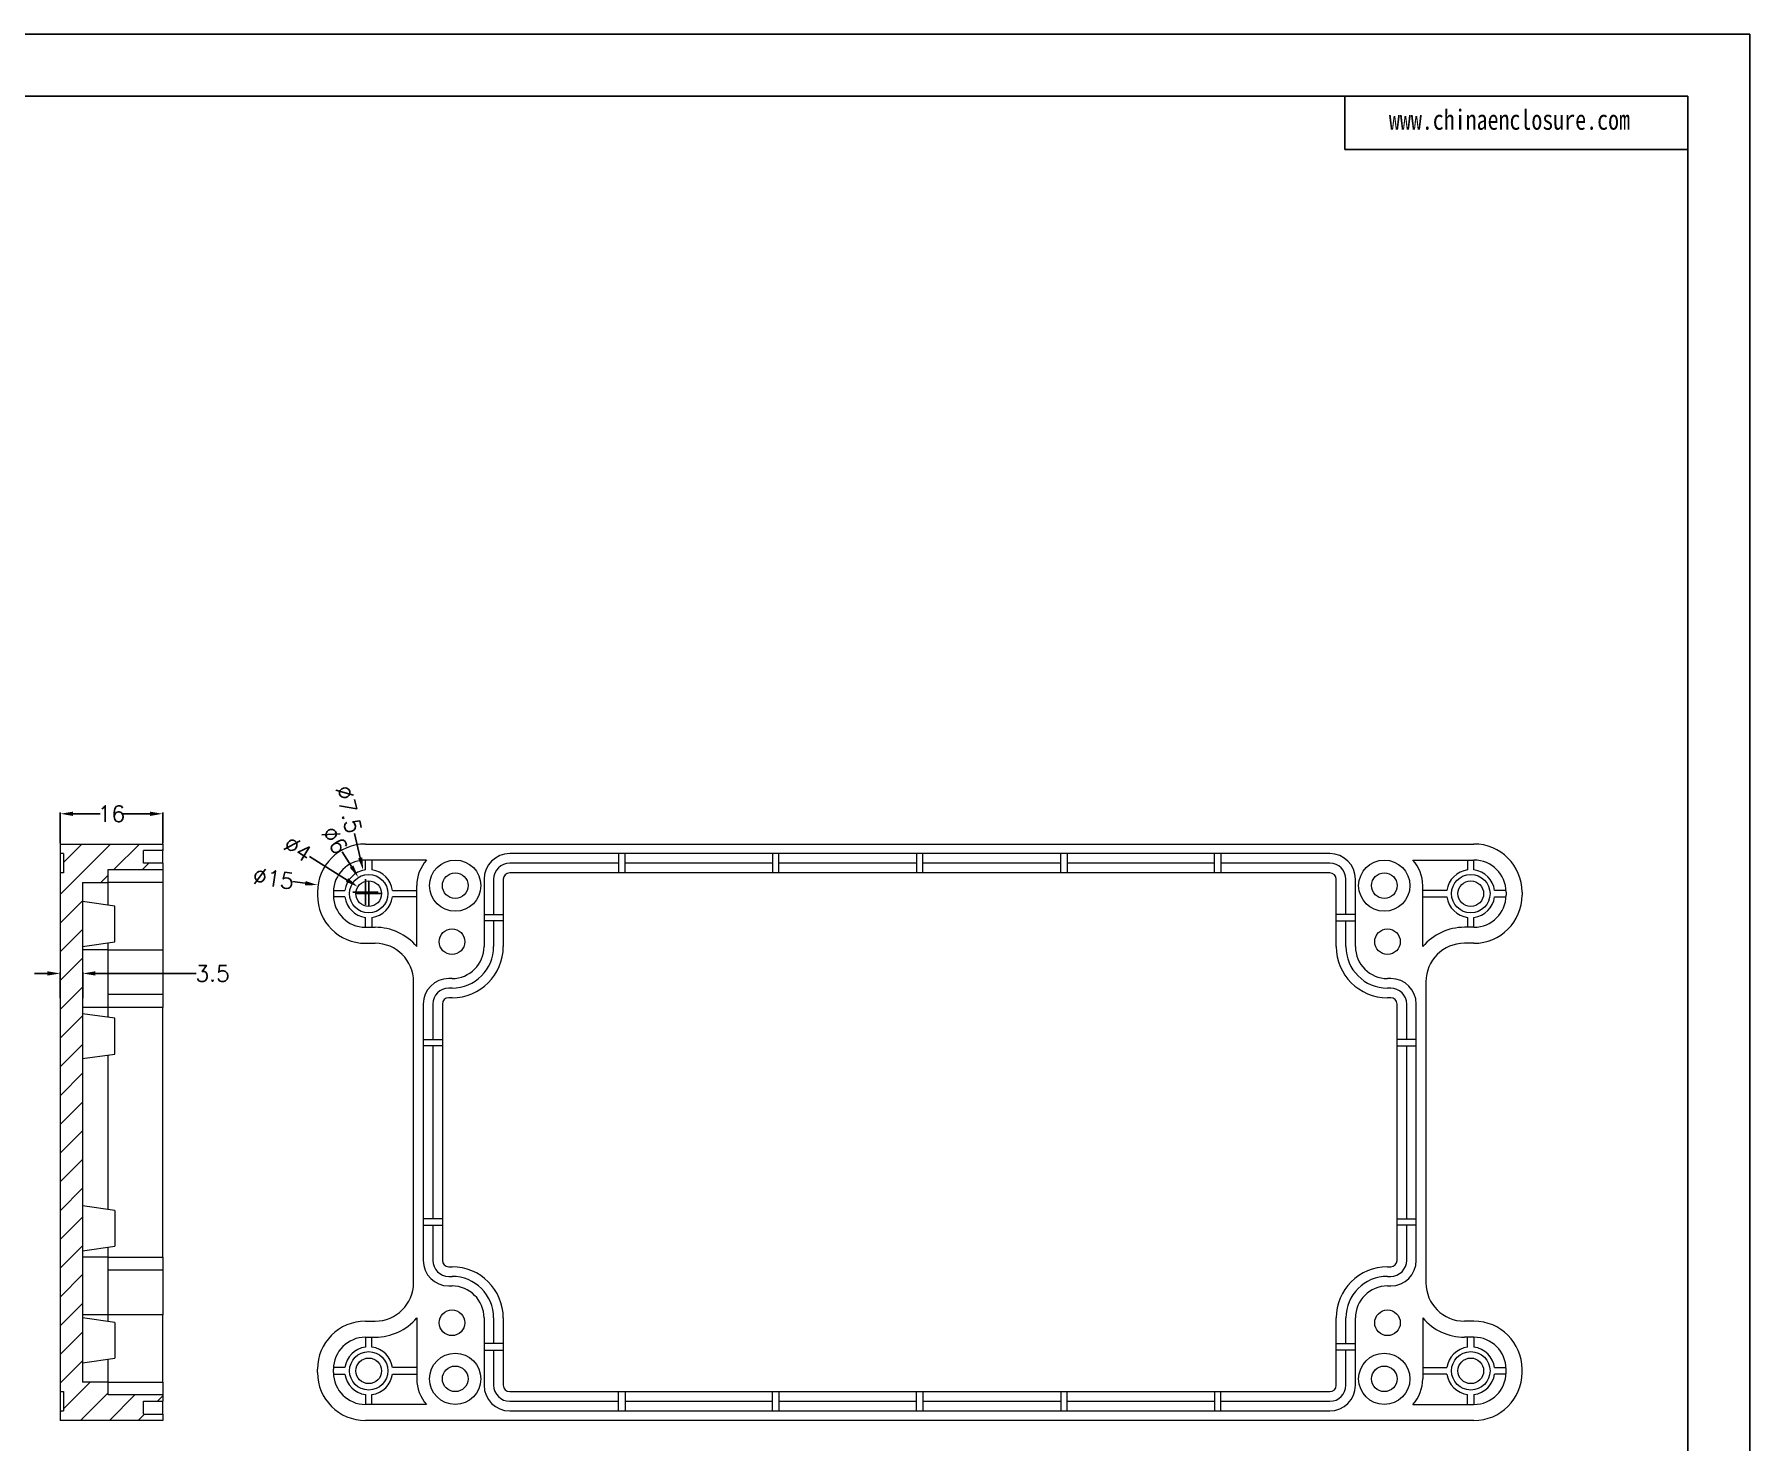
# Model space of a CAD drawing. Header units: inches. Extents: x 953 to 2288, y 1089 to 1493.
# Drawn here: x 1885.4 to 2153.1, y 1273.7 to 1493.4 of the extents above; entities that cross this region are included whole.
import ezdxf

# ---------------------------------------------------------------- set-up
doc = ezdxf.new("R2010")
doc.units = ezdxf.units.IN
doc.layers.add('文字', color=81, linetype='Continuous')
doc.styles.get("Standard").update_dxf_attribs({"font": 'txt', "bigfont": 'gbcbig.shx'})
doc.styles.add('宋体', font='', dxfattribs={"width": 0.8, "height": 3.5})
doc.styles.get('宋体').set_extended_font_data('SimSun')
doc.dimstyles.new('2.5', dxfattribs={"dimtxt": 2.5, "dimasz": 2, "dimexe": 0.18, "dimexo": 0.0625, "dimgap": 0.09, "dimtad": 0, "dimzin": 9, "dimdsep": 46, "dimtxsty": 'Standard', "dimcen": 2, "dimclrd": 3, "dimclre": 3, "dimadec": 0, "dimazin": 2, "dimtfac": 1, "dimtofl": 0, "dimtmove": 0, "dimatfit": 3, "dimfxl": 1, "dimtolj": 1, "dimtzin": 0, "dimarcsym": 0})

# ---------------------------------------------------------------- blocks, each defined once
blk = doc.blocks.new('*D175')
at = {"color": 3, "lineweight": -2}
for p, q in [((1889.41, 1367.07), (1889.41, 1371.91)), ((1891.41, 1371.73), (1895.65, 1371.73)), ((1903.41, 1371.73), (1899.16, 1371.73)), ((1905.41, 1367.07), (1905.41, 1371.91))]:
    blk.add_line(p, q, dxfattribs=at)
at = {"color": 3}
for points in [[(1891.41, 1372.06), (1891.41, 1371.39), (1889.41, 1371.73)], [(1903.41, 1372.06), (1903.41, 1371.39), (1905.41, 1371.73)]]:
    blk.add_solid(points, dxfattribs=at)
at = {"layer": 'Defpoints', "color": 0}
for p in [(1905.41, 1371.73), (1889.41, 1367.01), (1905.41, 1367.01)]:
    blk.add_point(p, dxfattribs=at)
at = {"color": 0, "insert": (1897.41, 1371.73), "char_height": 2.5, "attachment_point": 5}
blk.add_mtext('\\A1;16', dxfattribs=at)
blk = doc.blocks.new('*D180')
at = {"color": 3, "lineweight": -2}
for p, q in [((1887.41, 1346.8), (1885.41, 1346.8)), ((1889.41, 1342.93), (1889.41, 1346.98)), ((1892.91, 1342.93), (1892.91, 1346.98)), ((1894.91, 1346.8), (1910.6, 1346.8))]:
    blk.add_line(p, q, dxfattribs=at)
at = {"color": 3}
for points in [[(1887.41, 1347.14), (1887.41, 1346.47), (1889.41, 1346.8)], [(1894.91, 1347.14), (1894.91, 1346.47), (1892.91, 1346.8)]]:
    blk.add_solid(points, dxfattribs=at)
at = {"layer": 'Defpoints', "color": 0}
for p in [(1889.41, 1346.8), (1889.41, 1342.87), (1892.91, 1342.87)]:
    blk.add_point(p, dxfattribs=at)
at = {"color": 0, "insert": (1913.19, 1346.8), "char_height": 2.5, "attachment_point": 5}
blk.add_mtext('\\A1;3.5', dxfattribs=at)
blk = doc.blocks.new('*D181')
at = {"color": 3, "lineweight": -2}
for p, q in [((1928.33, 1365.08), (1934.17, 1361.39)), ((1937.55, 1357.26), (1937.55, 1361.26)), ((1935.55, 1359.26), (1939.55, 1359.26))]:
    blk.add_line(p, q, dxfattribs=at)
at = {"color": 3}
blk.add_solid([(1934.35, 1361.68), (1933.99, 1361.11), (1935.86, 1360.33)], dxfattribs=at)
at = {"layer": 'Defpoints', "color": 0}
for p in [(1935.86, 1360.33), (1939.24, 1358.19)]:
    blk.add_point(p, dxfattribs=at)
at = {"color": 0, "insert": (1926.49, 1366.24), "char_height": 2.5, "attachment_point": 5, "rotation": 327.7191}
blk.add_mtext('\\A1;∅4', dxfattribs=at)
blk = doc.blocks.new('*D182')
at = {"color": 3, "lineweight": -2}
for p, q in [((1933.42, 1365.8), (1934.88, 1363.49)), ((1937.55, 1357.26), (1937.55, 1361.26)), ((1935.55, 1359.26), (1939.55, 1359.26))]:
    blk.add_line(p, q, dxfattribs=at)
at = {"color": 3}
blk.add_solid([(1935.16, 1363.66), (1934.6, 1363.31), (1935.95, 1361.79)], dxfattribs=at)
at = {"layer": 'Defpoints', "color": 0}
for p in [(1935.95, 1361.79), (1939.15, 1356.72)]:
    blk.add_point(p, dxfattribs=at)
at = {"color": 0, "insert": (1932.26, 1367.63), "char_height": 2.5, "attachment_point": 5, "rotation": 302.279}
blk.add_mtext('\\A1;∅6', dxfattribs=at)
blk = doc.blocks.new('*D183')
at = {"color": 3, "lineweight": -2}
for p, q in [((1935.32, 1368.67), (1936.22, 1364.85)), ((1937.55, 1357.26), (1937.55, 1361.26)), ((1935.55, 1359.26), (1939.55, 1359.26))]:
    blk.add_line(p, q, dxfattribs=at)
at = {"color": 3}
blk.add_solid([(1936.55, 1364.93), (1935.9, 1364.78), (1936.69, 1362.91)], dxfattribs=at)
at = {"layer": 'Defpoints', "color": 0}
for p in [(1936.69, 1362.91), (1938.42, 1355.61)]:
    blk.add_point(p, dxfattribs=at)
at = {"color": 0, "insert": (1934.43, 1372.4), "char_height": 2.5, "attachment_point": 5, "rotation": 283.3471}
blk.add_mtext('\\A1;∅7.5', dxfattribs=at)
blk = doc.blocks.new('*D184')
at = {"color": 3, "lineweight": -2}
for p, q in [((1925.67, 1361.18), (1927.65, 1360.89)), ((1937.05, 1357.51), (1937.05, 1361.51)), ((1935.05, 1359.51), (1939.05, 1359.51))]:
    blk.add_line(p, q, dxfattribs=at)
at = {"color": 3}
blk.add_solid([(1927.7, 1361.22), (1927.6, 1360.56), (1929.63, 1360.6)], dxfattribs=at)
at = {"layer": 'Defpoints', "color": 0}
for p in [(1929.63, 1360.6), (1944.47, 1358.42)]:
    blk.add_point(p, dxfattribs=at)
at = {"color": 0, "insert": (1922.7, 1361.61), "char_height": 2.5, "attachment_point": 5, "rotation": 351.664}
blk.add_mtext('\\A1;∅15', dxfattribs=at)

msp = doc.modelspace()

# ---------------------------------------------------------------- hatches: boundary and pattern name
at = {"linetype": 'Continuous', "lineweight": 0}
h = msp.add_hatch(dxfattribs=at)
h.set_pattern_fill('ANSI31', color=4, style=0)
h.set_pattern_definition([(45, (-150.539, -317.1014), (-2.245064, 2.245064), [])])
h.paths.add_polyline_path([(1892.907, 1361.008), (1896.907, 1361.008), (1896.907, 1363.008), (1905.407, 1363.008), (1905.407, 1364.008), (1902.407, 1364.008), (1902.407, 1366.008), (1905.407, 1366.008), (1905.407, 1367.008), (1889.407, 1367.008), (1889.407, 1365.508), (1889.907, 1365.508), (1889.907, 1362.508), (1889.407, 1362.508), (1889.407, 1281.508), (1889.907, 1281.508), (1889.907, 1278.508), (1889.407, 1278.508), (1889.407, 1277.008), (1905.407, 1277.008), (1905.407, 1278.008), (1902.407, 1278.008), (1902.407, 1280.008), (1905.407, 1280.008), (1905.407, 1281.008), (1896.907, 1281.008), (1896.907, 1283.008), (1892.907, 1283.008)], flags=0)

# ---------------------------------------------------------------- linework, layer by layer
for p, q in [((1580.414, 1493.426), (2153.079, 1493.426)), ((2153.079, 1493.426), (2153.079, 1088.511)), ((1595.232, 1483.785), (2143.438, 1483.785)), ((2089.878, 1483.785), (2089.878, 1475.417)), ((2143.438, 1483.785), (2143.438, 1098.152)), ((2089.878, 1475.417), (2143.438, 1475.417))]:
    msp.add_line(p, q)
at = {"color": 7, "linetype": 'Continuous', "lineweight": 15}
for p, q in [((1889.407, 1367.008), (1889.407, 1365.508)), ((1889.407, 1367.008), (1905.407, 1367.008)), ((1889.907, 1365.508), (1889.407, 1365.508)), ((1889.407, 1365.508), (1889.407, 1362.508)), ((1889.907, 1365.508), (1889.907, 1362.508)), ((1905.407, 1366.008), (1902.407, 1366.008)), ((1902.407, 1364.008), (1902.407, 1366.008)), ((1905.407, 1367.008), (1905.407, 1366.008)), ((1905.407, 1364.008), (1905.407, 1366.008)), ((1937.052, 1367.008), (2110.052, 1367.008)), ((2087.552, 1365.508), (1959.552, 1365.508)), ((1976.552, 1365.508), (1976.552, 1362.508)), ((1977.552, 1362.508), (1977.552, 1365.508)), ((2000.552, 1365.508), (2000.552, 1362.508)), ((2001.552, 1362.508), (2001.552, 1365.508)), ((2023.052, 1365.508), (2023.052, 1362.508)), ((2024.052, 1362.508), (2024.052, 1365.508)), ((2045.552, 1362.508), (2045.552, 1365.508)), ((2046.552, 1365.508), (2046.552, 1362.508)), ((2069.552, 1362.508), (2069.552, 1365.508)), ((2070.552, 1365.508), (2070.552, 1362.508)), ((1896.907, 1363.008), (1905.407, 1363.008)), ((1896.907, 1361.008), (1896.907, 1363.008)), ((1905.407, 1364.008), (1902.407, 1364.008)), ((1905.407, 1364.008), (1905.407, 1363.008)), ((1905.407, 1363.008), (1905.407, 1361.008)), ((1946.58, 1364.508), (1937.052, 1364.508)), ((1937.052, 1362.975), (1937.052, 1364.508)), ((1938.052, 1364.508), (1938.052, 1362.975)), ((1976.552, 1364.008), (1959.552, 1364.008)), ((2000.552, 1364.008), (1977.552, 1364.008)), ((2023.052, 1364.008), (2001.552, 1364.008)), ((2045.552, 1364.008), (2024.052, 1364.008)), ((2069.552, 1364.008), (2046.552, 1364.008)), ((2087.552, 1364.008), (2070.552, 1364.008)), ((2100.524, 1364.508), (2110.052, 1364.508)), ((2109.052, 1364.508), (2109.052, 1362.975)), ((2110.052, 1362.975), (2110.052, 1364.508)), ((1889.407, 1362.508), (1889.407, 1281.508)), ((1889.907, 1362.508), (1889.407, 1362.508)), ((1892.907, 1361.008), (1892.907, 1283.008)), ((1892.907, 1361.008), (1896.907, 1361.008)), ((1896.907, 1357.446), (1896.907, 1361.008)), ((1905.407, 1361.008), (1896.907, 1361.008)), ((1905.407, 1361.008), (1905.407, 1350.508)), ((1945.052, 1350.986), (1945.052, 1360.508)), ((1955.552, 1361.508), (1955.552, 1351.008)), ((1957.052, 1361.508), (1957.052, 1356.008)), ((1958.552, 1361.508), (1958.552, 1351.008)), ((2087.552, 1362.508), (1959.552, 1362.508)), ((2088.552, 1351.008), (2088.552, 1361.508)), ((2090.052, 1356.008), (2090.052, 1361.508)), ((2091.552, 1351.008), (2091.552, 1361.508)), ((2102.052, 1350.986), (2102.052, 1360.508)), ((1897.907, 1357.306), (1892.907, 1358.008)), ((1929.552, 1359.508), (1929.552, 1359.008)), ((1932.052, 1359.508), (1932.052, 1359.008)), ((1932.058, 1359.758), (1933.836, 1359.758)), ((1933.836, 1358.758), (1932.058, 1358.758)), ((1941.269, 1359.758), (1945.052, 1359.758)), ((1945.052, 1358.758), (1941.269, 1358.758)), ((2105.836, 1359.758), (2102.052, 1359.758)), ((2102.052, 1358.758), (2105.836, 1358.758)), ((2115.046, 1359.758), (2113.269, 1359.758)), ((2113.269, 1358.758), (2115.046, 1358.758)), ((2115.052, 1359.508), (2115.052, 1359.008)), ((2117.552, 1359.508), (2117.552, 1359.008)), ((1897.907, 1351.711), (1897.907, 1357.306)), ((1937.052, 1354.008), (1937.052, 1355.542)), ((1938.052, 1355.542), (1938.052, 1354.008)), ((1955.552, 1356.008), (1958.552, 1356.008)), ((1958.552, 1355.008), (1955.552, 1355.008)), ((1957.052, 1355.008), (1957.052, 1351.008)), ((2091.552, 1356.008), (2088.552, 1356.008)), ((2088.552, 1355.008), (2091.552, 1355.008)), ((2090.052, 1351.008), (2090.052, 1355.008)), ((2109.052, 1355.542), (2109.052, 1354.008)), ((2110.052, 1354.008), (2110.052, 1355.542)), ((1937.052, 1354.008), (1938.552, 1354.008)), ((2110.052, 1354.008), (2108.552, 1354.008)), ((1892.907, 1351.008), (1897.907, 1351.711)), ((1896.907, 1350.508), (1892.907, 1350.508)), ((1896.907, 1350.508), (1896.907, 1351.571)), ((1896.907, 1341.508), (1896.907, 1350.508)), ((1896.907, 1350.508), (1905.407, 1350.508)), ((1905.407, 1350.508), (1905.407, 1343.508)), ((1937.052, 1351.508), (1938.552, 1351.508)), ((2110.052, 1351.508), (2108.552, 1351.508)), ((1944.552, 1298.508), (1944.552, 1345.508)), ((1950.552, 1346.008), (1950.052, 1346.008)), ((1950.552, 1344.508), (1950.052, 1344.508)), ((2097.052, 1346.008), (2096.552, 1346.008)), ((2097.052, 1344.508), (2096.552, 1344.508)), ((2102.552, 1345.508), (2102.552, 1298.508)), ((1896.907, 1341.508), (1892.907, 1341.508)), ((1905.407, 1343.508), (1896.907, 1343.508)), ((1896.907, 1339.946), (1896.907, 1341.508)), ((1905.407, 1341.508), (1896.907, 1341.508)), ((1905.407, 1343.508), (1905.407, 1341.508)), ((1905.407, 1302.508), (1905.407, 1341.508)), ((1946.052, 1342.008), (1946.052, 1302.008)), ((1947.552, 1342.008), (1947.552, 1336.508)), ((1949.052, 1342.008), (1949.052, 1302.008)), ((1950.552, 1343.008), (1950.052, 1343.008)), ((2097.052, 1343.008), (2096.552, 1343.008)), ((2098.052, 1302.008), (2098.052, 1342.008)), ((2099.552, 1336.508), (2099.552, 1342.008)), ((2101.052, 1302.008), (2101.052, 1342.008)), ((1897.907, 1339.806), (1892.907, 1340.508)), ((1897.907, 1334.211), (1897.907, 1339.806)), ((1946.052, 1336.508), (1949.052, 1336.508)), ((2101.052, 1336.508), (2098.052, 1336.508)), ((1892.907, 1333.508), (1897.907, 1334.211)), ((1896.907, 1309.946), (1896.907, 1334.071)), ((1949.052, 1335.508), (1946.052, 1335.508)), ((1947.552, 1335.508), (1947.552, 1308.508)), ((2098.052, 1335.508), (2101.052, 1335.508)), ((2099.552, 1308.508), (2099.552, 1335.508)), ((1897.907, 1309.806), (1892.907, 1310.508)), ((1897.907, 1309.806), (1897.907, 1304.211)), ((1949.052, 1308.508), (1946.052, 1308.508)), ((1946.052, 1307.508), (1949.052, 1307.508)), ((1947.552, 1307.508), (1947.552, 1302.008)), ((2098.052, 1308.508), (2101.052, 1308.508)), ((2101.052, 1307.508), (2098.052, 1307.508)), ((2099.552, 1302.008), (2099.552, 1307.508)), ((1892.907, 1303.508), (1897.907, 1304.211)), ((1896.907, 1302.508), (1896.907, 1304.071)), ((1896.907, 1302.508), (1892.907, 1302.508)), ((1896.907, 1293.508), (1896.907, 1302.508)), ((1896.907, 1302.508), (1905.407, 1302.508)), ((1905.407, 1302.508), (1905.407, 1300.508)), ((1896.907, 1300.508), (1905.407, 1300.508)), ((1905.407, 1300.508), (1905.407, 1293.508)), ((1950.052, 1301.008), (1950.552, 1301.008)), ((1950.052, 1299.508), (1950.552, 1299.508)), ((2096.552, 1301.008), (2097.052, 1301.008)), ((2096.552, 1299.508), (2097.052, 1299.508)), ((1950.052, 1298.008), (1950.552, 1298.008)), ((2096.552, 1298.008), (2097.052, 1298.008)), ((1896.907, 1293.508), (1892.907, 1293.508)), ((1896.907, 1292.446), (1896.907, 1293.508)), ((1905.407, 1293.508), (1896.907, 1293.508)), ((1905.407, 1283.008), (1905.407, 1293.508)), ((1897.907, 1292.306), (1892.907, 1293.008)), ((1897.907, 1292.306), (1897.907, 1286.711)), ((1937.052, 1292.508), (1938.552, 1292.508)), ((1945.052, 1293.031), (1945.052, 1283.508)), ((1955.552, 1293.008), (1955.552, 1282.508)), ((1957.052, 1293.008), (1957.052, 1289.008)), ((1958.552, 1293.008), (1958.552, 1282.508)), ((2088.552, 1282.508), (2088.552, 1293.008)), ((2090.052, 1289.008), (2090.052, 1293.008)), ((2091.552, 1282.508), (2091.552, 1293.008)), ((2102.052, 1293.031), (2102.052, 1283.508)), ((2110.052, 1292.508), (2108.552, 1292.508)), ((1937.052, 1290.008), (1938.552, 1290.008)), ((1937.052, 1290.008), (1937.052, 1288.475)), ((1938.052, 1288.475), (1938.052, 1290.008)), ((1958.552, 1289.008), (1955.552, 1289.008)), ((1955.552, 1288.008), (1958.552, 1288.008)), ((1957.052, 1288.008), (1957.052, 1282.508)), ((2088.552, 1289.008), (2091.552, 1289.008)), ((2091.552, 1288.008), (2088.552, 1288.008)), ((2090.052, 1282.508), (2090.052, 1288.008)), ((2110.052, 1290.008), (2108.552, 1290.008)), ((2109.052, 1288.475), (2109.052, 1290.008)), ((2110.052, 1290.008), (2110.052, 1288.475)), ((1892.907, 1286.008), (1897.907, 1286.711)), ((1896.907, 1283.008), (1896.907, 1286.571)), ((1933.836, 1285.258), (1932.058, 1285.258)), ((1945.052, 1285.258), (1941.269, 1285.258)), ((2102.052, 1285.258), (2105.836, 1285.258)), ((2113.269, 1285.258), (2115.046, 1285.258)), ((1896.907, 1283.008), (1892.907, 1283.008)), ((1896.907, 1281.008), (1896.907, 1283.008)), ((1896.907, 1283.008), (1905.407, 1283.008)), ((1905.407, 1283.008), (1905.407, 1281.008)), ((1929.552, 1284.508), (1929.552, 1285.008)), ((1932.052, 1284.508), (1932.052, 1285.008)), ((1932.058, 1284.258), (1933.836, 1284.258)), ((1941.269, 1284.258), (1945.052, 1284.258)), ((2105.836, 1284.258), (2102.052, 1284.258)), ((2115.046, 1284.258), (2113.269, 1284.258)), ((2115.052, 1284.508), (2115.052, 1285.008)), ((2117.552, 1284.508), (2117.552, 1285.008)), ((1889.407, 1281.508), (1889.907, 1281.508)), ((1889.407, 1281.508), (1889.407, 1278.508)), ((1889.907, 1281.508), (1889.907, 1278.508)), ((1905.407, 1281.008), (1896.907, 1281.008)), ((1902.407, 1280.008), (1905.407, 1280.008)), ((1902.407, 1278.008), (1902.407, 1280.008)), ((1905.407, 1281.008), (1905.407, 1280.008)), ((1905.407, 1278.008), (1905.407, 1280.008)), ((1937.052, 1281.042), (1937.052, 1279.508)), ((1938.052, 1279.508), (1938.052, 1281.042)), ((1959.552, 1281.508), (2087.552, 1281.508)), ((1959.552, 1280.008), (1976.552, 1280.008)), ((1976.552, 1278.508), (1976.552, 1281.508)), ((1977.552, 1281.508), (1977.552, 1278.508)), ((1977.552, 1280.008), (2000.552, 1280.008)), ((2000.552, 1278.508), (2000.552, 1281.508)), ((2001.552, 1281.508), (2001.552, 1278.508)), ((2001.552, 1280.008), (2023.052, 1280.008)), ((2023.052, 1278.508), (2023.052, 1281.508)), ((2024.052, 1281.508), (2024.052, 1278.508)), ((2024.052, 1280.008), (2045.552, 1280.008)), ((2045.552, 1281.508), (2045.552, 1278.508)), ((2046.552, 1278.508), (2046.552, 1281.508)), ((2046.552, 1280.008), (2069.552, 1280.008)), ((2069.552, 1281.508), (2069.552, 1278.508)), ((2070.552, 1278.508), (2070.552, 1281.508)), ((2070.552, 1280.008), (2087.552, 1280.008)), ((2109.052, 1279.508), (2109.052, 1281.042)), ((2110.052, 1281.042), (2110.052, 1279.508)), ((1889.407, 1278.508), (1889.407, 1277.008)), ((1889.407, 1278.508), (1889.907, 1278.508)), ((1902.407, 1278.008), (1905.407, 1278.008)), ((1905.407, 1278.008), (1905.407, 1277.008)), ((1946.58, 1279.508), (1937.052, 1279.508)), ((1959.552, 1278.508), (2087.552, 1278.508)), ((2100.524, 1279.508), (2110.052, 1279.508)), ((1905.407, 1277.008), (1889.407, 1277.008)), ((2110.052, 1277.008), (1937.052, 1277.008))]:
    msp.add_line(p, q, dxfattribs=at)
for centre, radius in [((1951.052, 1360.508), 4), ((2096.052, 1360.508), 4), ((1937.552, 1359.258), 3), ((1937.552, 1359.258), 2), ((1951.052, 1360.508), 2), ((2096.052, 1360.508), 2), ((2109.552, 1359.258), 3), ((2109.552, 1359.258), 2), ((1950.552, 1351.758), 2), ((2096.552, 1351.758), 2), ((1950.552, 1292.258), 2), ((2096.552, 1292.258), 2), ((1937.552, 1284.758), 3), ((2109.552, 1284.758), 3), ((1937.552, 1284.758), 2), ((1951.052, 1283.508), 4), ((1951.052, 1283.508), 2), ((2096.052, 1283.508), 4), ((2096.052, 1283.508), 2), ((2109.552, 1284.758), 2)]:
    msp.add_circle(centre, radius, dxfattribs=at)
for centre, radius, start, end in [((1937.052, 1359.508), 7.5, 90, 180), ((1959.552, 1361.508), 4, 90, 180), ((2087.552, 1361.508), 4, 0, 90), ((2110.052, 1359.508), 7.5, 0, 90), ((1937.052, 1359.508), 5, 90, 180), ((1937.552, 1359.258), 3.75, 97.66226, 172.33774), ((1937.552, 1359.258), 3.75, 7.66226, 82.33774), ((1951.052, 1360.508), 6, 138.18969, 180), ((1959.552, 1361.508), 2.5, 90, 180), ((2087.552, 1361.508), 2.5, 0, 90), ((2096.052, 1360.508), 6, 0, 41.81031), ((2109.552, 1359.258), 3.75, 97.66226, 172.33774), ((2110.052, 1359.508), 5, 0, 90), ((2109.552, 1359.258), 3.75, 7.66226, 82.33774), ((1959.552, 1361.508), 1, 90, 180), ((2087.552, 1361.508), 1, 0, 90), ((1937.052, 1359.008), 7.5, 180, 270), ((1937.052, 1359.008), 5, 180, 270), ((1937.552, 1359.258), 3.75, 187.66226, 262.33774), ((1937.552, 1359.258), 3.75, 277.66226, 352.33774), ((2109.552, 1359.258), 3.75, 187.66226, 262.33774), ((2110.052, 1359.008), 7.5, 270, 0), ((2110.052, 1359.008), 5, 270, 0), ((2109.552, 1359.258), 3.75, 277.66226, 352.33774), ((1938.552, 1345.508), 8.5, 40.11917, 90), ((2108.552, 1345.508), 8.5, 90, 139.88083), ((1938.552, 1345.508), 6, 0, 90), ((1950.552, 1351.008), 5, 270, 0), ((1950.552, 1351.008), 8, 270, 0), ((1950.552, 1351.008), 6.5, 270, 0), ((2096.552, 1351.008), 8, 180, 270), ((2096.552, 1351.008), 6.5, 180, 270), ((2096.552, 1351.008), 5, 180, 270), ((2108.552, 1345.508), 6, 90, 180), ((1950.052, 1342.008), 4, 90, 180), ((1950.052, 1342.008), 2.5, 90, 180), ((2097.052, 1342.008), 4, 0, 90), ((2097.052, 1342.008), 2.5, 0, 90), ((1950.052, 1342.008), 1, 90, 180), ((2097.052, 1342.008), 1, 0, 90), ((1950.052, 1302.008), 4, 180, 270), ((1950.052, 1302.008), 2.5, 180, 270), ((1950.052, 1302.008), 1, 180, 270), ((2097.052, 1302.008), 4, 270, 0), ((2097.052, 1302.008), 1, 270, 0), ((2097.052, 1302.008), 2.5, 270, 0), ((1938.552, 1298.508), 6, 270, 0), ((1950.552, 1293.008), 8, 0, 90), ((1950.552, 1293.008), 6.5, 0, 90), ((2096.552, 1293.008), 8, 90, 180), ((2096.552, 1293.008), 6.5, 90, 180), ((2108.552, 1298.508), 6, 180, 270), ((1950.552, 1293.008), 5, 0, 90), ((2096.552, 1293.008), 5, 90, 180), ((1937.052, 1285.008), 7.5, 90, 180), ((1938.552, 1298.508), 8.5, 270, 319.88083), ((2108.552, 1298.508), 8.5, 220.11917, 270), ((2110.052, 1285.008), 7.5, 0, 90), ((1937.052, 1285.008), 5, 90, 180), ((1937.552, 1284.758), 3.75, 97.66226, 172.33774), ((1937.552, 1284.758), 3.75, 7.66226, 82.33774), ((2109.552, 1284.758), 3.75, 97.66226, 172.33774), ((2110.052, 1285.008), 5, 0, 90), ((2109.552, 1284.758), 3.75, 7.66226, 82.33774), ((1937.052, 1284.508), 7.5, 180, 270), ((1937.052, 1284.508), 5, 180, 270), ((1937.552, 1284.758), 3.75, 187.66226, 262.33774), ((1937.552, 1284.758), 3.75, 277.66226, 352.33774), ((1951.052, 1283.508), 6, 180, 221.81031), ((1959.552, 1282.508), 4, 180, 270), ((1959.552, 1282.508), 2.5, 180, 270), ((1959.552, 1282.508), 1, 180, 270), ((2087.552, 1282.508), 4, 270, 0), ((2087.552, 1282.508), 1, 270, 0), ((2087.552, 1282.508), 2.5, 270, 0), ((2096.052, 1283.508), 6, 318.18969, 0), ((2109.552, 1284.758), 3.75, 187.66226, 262.33774), ((2110.052, 1284.508), 7.5, 270, 0), ((2110.052, 1284.508), 5, 270, 0), ((2109.552, 1284.758), 3.75, 277.66226, 352.33774)]:
    msp.add_arc(centre, radius, start, end, dxfattribs=at)

# ---------------------------------------------------------------- texts
at = {"layer": '文字', "color": 0, "insert": (2096.778, 1481.666), "char_height": 3.1422, "width": 55.20538, "attachment_point": 1, "style": '宋体'}
msp.add_mtext('www.chinaenclosure.com', dxfattribs=at)

# ---------------------------------------------------------------- dimensions: what is measured, and where the dimension line sits
for p1, p2, picture, middle in [((1938.418, 1355.61), (1936.686, 1362.907), '*D183', (1934.434, 1372.402)), ((1939.154, 1356.722), (1935.95, 1361.795), '*D182', (1932.262, 1367.633)), ((1939.243, 1358.19), (1935.861, 1360.327), '*D181', (1926.495, 1366.243))]:
    dim = msp.add_diameter_dim_2p(p1=p1, p2=p2, dimstyle='2.5')
    dim.commit()
    dim.dimension.update_dxf_attribs({"geometry": picture, "text_midpoint": middle, "dimtype": 163})
dim = msp.add_linear_dim(base=(1905.407, 1371.728), p1=(1889.407, 1367.008), p2=(1905.407, 1367.008), dimstyle='2.5')
dim.commit()
dim.dimension.update_dxf_attribs({"geometry": '*D175', "text_midpoint": (1897.407, 1371.728)})
dim = msp.add_diameter_dim_2p(p1=(1944.473, 1358.421), p2=(1929.631, 1360.596), dimstyle='2.5')
dim.commit()
dim.dimension.update_dxf_attribs({"geometry": '*D184', "text_midpoint": (1922.699, 1361.612)})
dim = msp.add_linear_dim(base=(1889.407, 1346.802), p1=(1892.907, 1342.868), p2=(1889.407, 1342.868), dimstyle='2.5')
dim.commit()
dim.dimension.update_dxf_attribs({"geometry": '*D180', "text_midpoint": (1913.193, 1346.802), "dimtype": 160})

doc.saveas('drawing.dxf')
